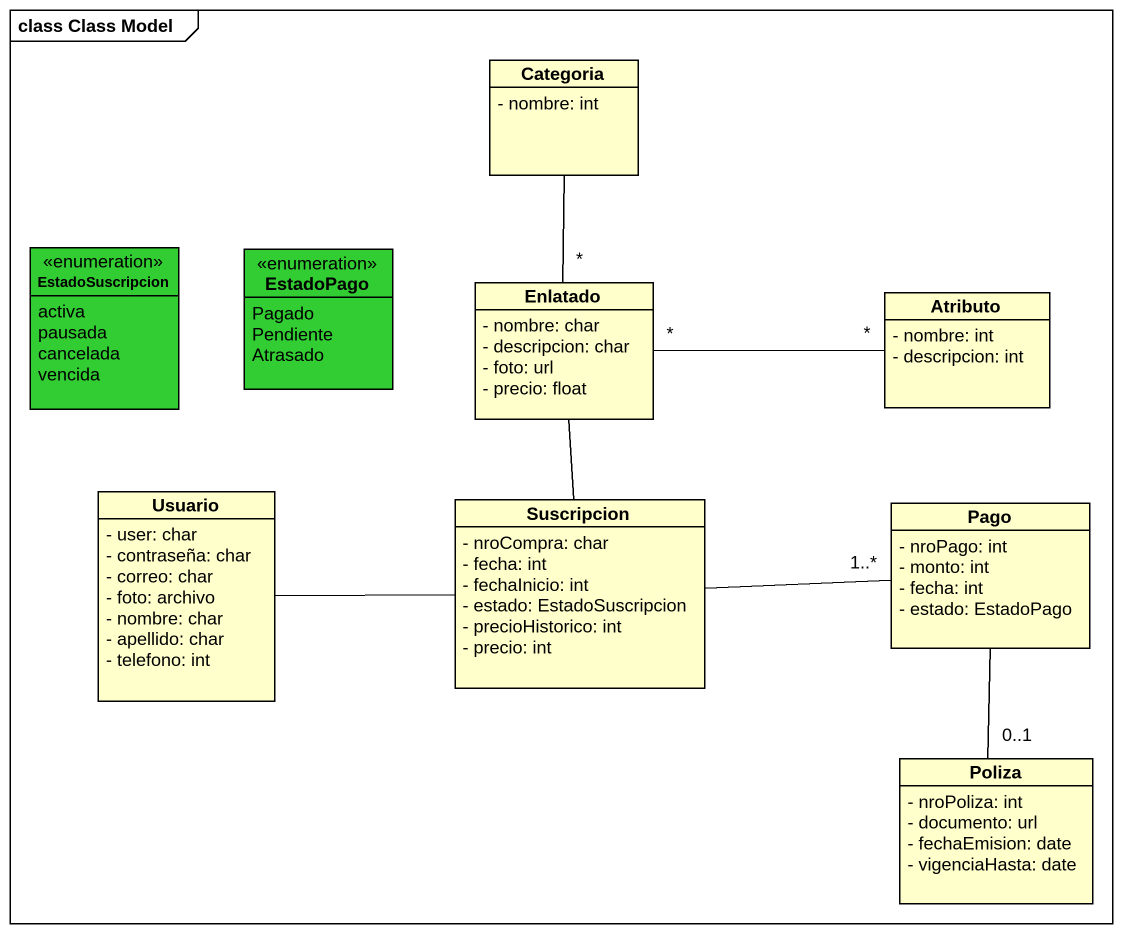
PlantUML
@startuml
mainframe class Class Model
hide circle
hide empty members
skinparam classAttributeIconSize 0
class Categoria {
  - nombre: int
}
enum EstadoSuscripcion #32CD32 {
  activa
  pausada
  cancelada
  vencida
}
enum EstadoPago #32CD32 {
  Pagado
  Pendiente
  Atrasado
}
class Enlatado {
  - nombre: char
  - descripcion: char
  - foto: url
  - precio: float
}
class Atributo {
  - nombre: int
  - descripcion: int
}
class Usuario {
  - user: char
  - contraseña: char
  - correo: char
  - foto: archivo
  - nombre: char
  - apellido: char
  - telefono: int
}
class Suscripcion {
  - nroCompra: char
  - fecha: int
  - fechaInicio: int
  - estado: EstadoSuscripcion
  - precioHistorico: int
  - precio: int
}
class Pago {
  - nroPago: int
  - monto: int
  - fecha: int
  - estado: EstadoPago
}
class Poliza {
  - nroPoliza: int
  - documento: url
  - fechaEmision: date
  - vigenciaHasta: date
}
Enlatado "*" -up- Categoria
Enlatado "*" -right- "*" Atributo
Usuario -right- Suscripcion
Suscripcion -up- Enlatado
Suscripcion -right- "1..*" Pago
Poliza "0..1" -up- Pago
@enduml
